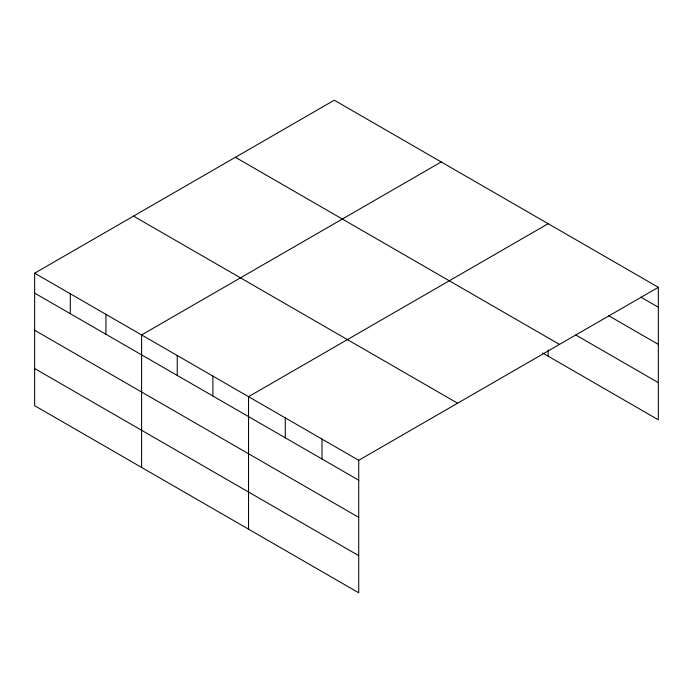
<?xml version="1.0" encoding="UTF-8"?>
<svg xmlns="http://www.w3.org/2000/svg" width="693" height="693" viewBox="0 0 693 693"><rect width="100%" height="100%" fill="white"/><g stroke="black" fill="none" stroke-linecap="round" stroke-linejoin="round"><path stroke-width="1.04" d="M358.731 517.368L358.731 460.299L34.65 273.189L34.65 405.682L358.731 592.792L358.731 517.368L34.65 330.258M542.68 353.023L658.35 419.811L658.35 287.318L334.269 100.208L34.65 273.189M441.216 161.954L141.597 334.936L141.597 467.428M548.163 223.7L248.544 396.682L248.544 529.175M358.731 460.299L658.35 287.318M640.904 297.167L658.35 307.233M608.766 315.757L658.35 344.386M575.71 334.944L658.35 382.657M235.395 157.294L559.476 344.404M133.524 216.112L457.605 403.222M34.65 293.113L358.731 480.214M34.65 368.529L358.731 555.639M548.163 349.818L548.163 356.193M322.002 439.093L322.002 459.009M285.273 417.888L285.273 437.803M212.898 376.1L212.898 396.015M177.243 355.518L177.243 375.433M105.951 314.353L105.951 334.269M70.296 293.771L70.296 313.686"/></g></svg>
